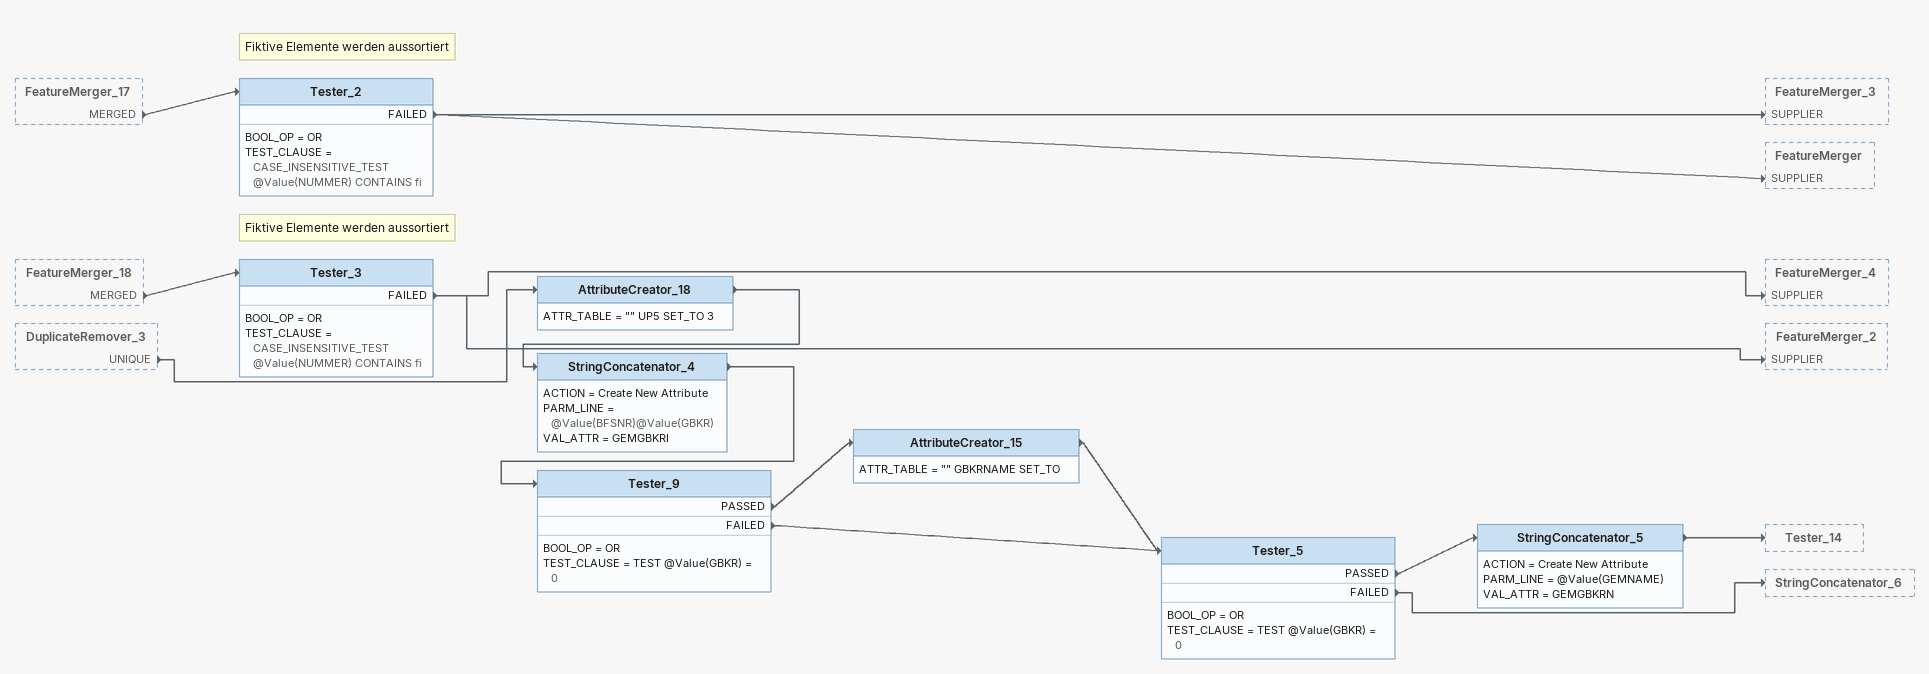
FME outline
FeatureMerger_17 [outside]
    MERGED -> Tester_2
FeatureMerger_18 [outside]
    MERGED -> Tester_3
DuplicateRemover_3 [outside]
    UNIQUE -> AttributeCreator_18
Note: Fiktive Elemente werden aussortiert
Tester_2
    BOOL_OP = OR
    TEST_CLAUSE = CASE_INSENSITIVE_TEST @Value(NUMMER) CONTAINS fi
    FAILED -> FeatureMerger_3 [SUPPLIER]
    FAILED -> FeatureMerger [SUPPLIER]
Note: Fiktive Elemente werden aussortiert
Tester_3
    BOOL_OP = OR
    TEST_CLAUSE = CASE_INSENSITIVE_TEST @Value(NUMMER) CONTAINS fi
    FAILED -> FeatureMerger_4 [SUPPLIER]
    FAILED -> FeatureMerger_2 [SUPPLIER]
AttributeCreator_18
    ATTR_TABLE = "" UP5 SET_TO 3
    -> StringConcatenator_4
StringConcatenator_4
    ACTION = Create New Attribute
    PARM_LINE = @Value(BFSNR)@Value(GBKR)
    VAL_ATTR = GEMGBKRI
    -> Tester_9
Tester_9
    BOOL_OP = OR
    TEST_CLAUSE = TEST @Value(GBKR) = 0
    PASSED -> AttributeCreator_15
    FAILED -> Tester_5
AttributeCreator_15
    ATTR_TABLE = "" GBKRNAME SET_TO
    -> Tester_5
Tester_5
    BOOL_OP = OR
    TEST_CLAUSE = TEST @Value(GBKR) = 0
    PASSED -> StringConcatenator_5
    FAILED -> StringConcatenator_6
StringConcatenator_5
    ACTION = Create New Attribute
    PARM_LINE = @Value(GEMNAME)
    VAL_ATTR = GEMGBKRN
    -> Tester_14
